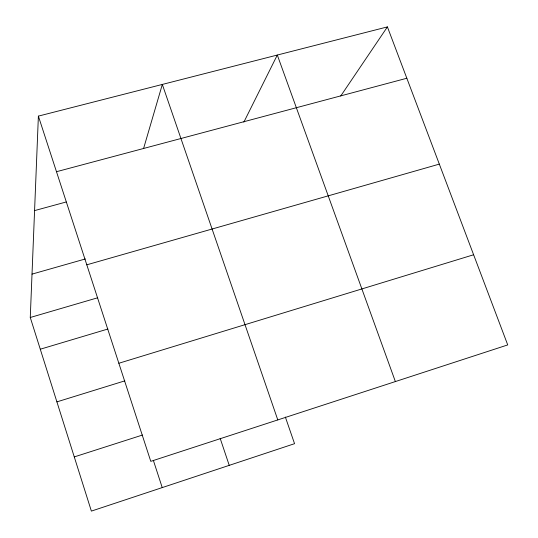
<?xml version="1.0" encoding="UTF-8"?>
<svg xmlns="http://www.w3.org/2000/svg" width="538" height="538" viewBox="0 0 538 538"><rect width="100%" height="100%" fill="white"/><g stroke="black" fill="none" stroke-linecap="round" stroke-linejoin="round"><path stroke-width="0.81" d="M285.362 417.051L294.555 443.682L91.379 511.1L30.269 317.487L38.386 116.114L387.407 26.9L507.731 344.919L150.781 461.348L38.386 116.114M143.592 148.481L162.328 84.432L277.79 419.916M243.855 122.133L277.312 55.044L395.369 381.563M340.722 96.026L387.407 26.9M74.278 456.91L142.476 435.04M56.907 401.873L124.809 380.864M118.844 363.258L473.622 254.763M40.283 349.216L107.903 329.014M30.269 317.487L97.728 297.763M86.8 264.817L439.324 164.117M32.018 274.124L85.354 258.953M34.58 210.6L66.14 201.992M56.49 171.709L406.836 78.245M220.156 438.315L229.235 465.357M153.417 460.535L162.234 487.589"/></g></svg>
